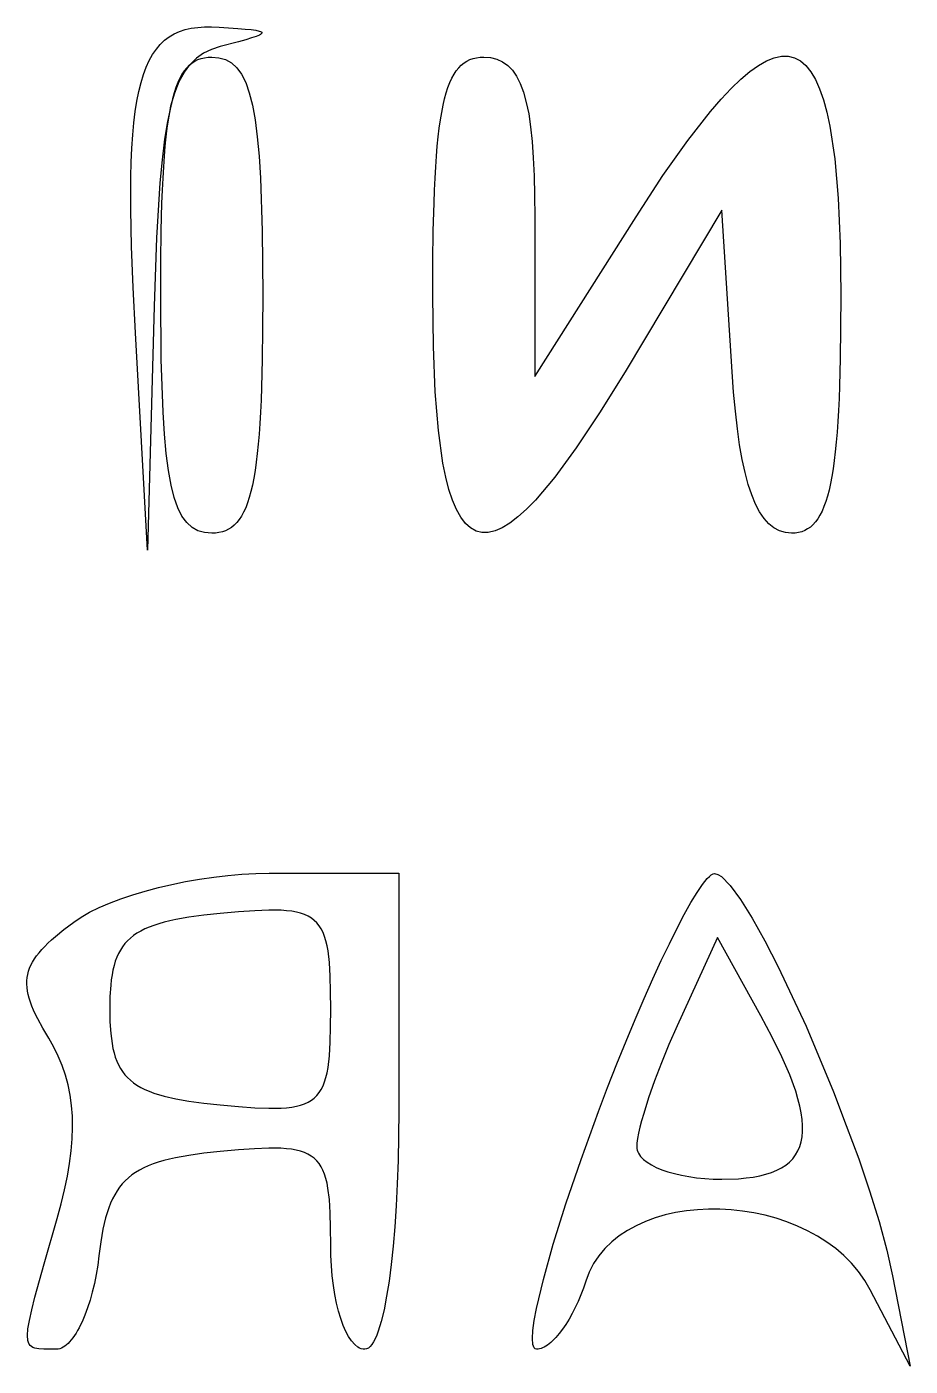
# Model space of a CAD drawing. Extents: x 70.3 to 133.4, y -81.7 to -32.
# Drawn here: x 86.263 to 87.225, y -78.116 to -76.657 of the extents above; entities that cross this region are included whole.
import ezdxf

# ---------------------------------------------------------------- set-up
doc = ezdxf.new("R2010")
doc.units = 0
doc.layers.add('BLACK', color=7, linetype='CONTINUOUS')

msp = doc.modelspace()

# ---------------------------------------------------------------- linework, layer by layer
at = {"layer": 'BLACK', "linetype": 'CONTINUOUS'}
for p, q in [((86.417906, -76.668225), (86.423335, -76.665043)), ((86.423335, -76.665043), (86.429138, -76.662447)), ((86.429138, -76.662447), (86.435325, -76.660409)), ((86.435325, -76.660409), (86.441903, -76.658902)), ((86.441903, -76.658902), (86.448878, -76.657899)), ((86.448878, -76.657899), (86.456259, -76.657373)), ((86.456259, -76.657373), (86.464053, -76.657297)), ((86.464053, -76.657297), (86.472266, -76.657643)), ((86.472266, -76.657643), (86.492564, -76.659061)), ((86.492564, -76.659061), (86.500544, -76.659738)), ((86.500544, -76.659738), (86.507081, -76.660427)), ((86.507081, -76.660427), (86.512176, -76.661155)), ((86.512176, -76.661155), (86.51583, -76.661946)), ((86.51583, -76.661946), (86.517117, -76.662373)), ((86.517292, -76.665575), (86.516065, -76.666245)), ((86.517117, -76.662373), (86.518044, -76.662825)), ((86.518161, -76.664949), (86.517292, -76.665575)), ((86.518044, -76.662825), (86.518612, -76.663306)), ((86.51867, -76.664365), (86.518161, -76.664949)), ((86.518612, -76.663306), (86.518821, -76.663818)), ((86.518821, -76.663818), (86.51867, -76.664365)), ((86.403802, -76.681552), (86.408148, -76.676452)), ((86.408148, -76.676452), (86.412847, -76.672019)), ((86.412847, -76.672019), (86.417906, -76.668225)), ((86.47343, -76.67888), (86.463911, -76.68195)), ((86.493359, -76.673574), (86.47343, -76.67888)), ((86.501181, -76.67137), (86.493359, -76.673574)), ((86.507574, -76.66943), (86.501181, -76.67137)), ((86.512536, -76.66773), (86.507574, -76.66943)), ((86.516065, -76.666245), (86.512536, -76.66773)), ((86.392812, -76.701123), (86.396142, -76.69386)), ((86.396142, -76.69386), (86.399803, -76.687346)), ((86.399803, -76.687346), (86.403802, -76.681552)), ((86.447519, -76.691431), (86.440548, -76.698227)), ((86.442667, -76.696682), (86.445808, -76.694683)), ((86.445808, -76.694683), (86.449121, -76.693089)), ((86.455291, -76.686069), (86.447519, -76.691431)), ((86.449121, -76.693089), (86.45261, -76.69188)), ((86.45261, -76.69188), (86.456279, -76.691039)), ((86.463911, -76.68195), (86.455291, -76.686069)), ((86.456279, -76.691039), (86.46013, -76.690547)), ((86.46013, -76.690547), (86.46417, -76.690388)), ((86.46417, -76.690388), (86.472061, -76.691039)), ((86.472061, -76.691039), (86.479218, -76.693089)), ((86.479218, -76.693089), (86.485672, -76.696682)), ((86.739001, -76.696682), (86.742142, -76.694683)), ((86.742142, -76.694683), (86.745455, -76.693089)), ((86.745455, -76.693089), (86.748944, -76.69188)), ((86.748944, -76.69188), (86.752612, -76.691039)), ((86.752612, -76.691039), (86.756464, -76.690547)), ((86.756464, -76.690547), (86.760503, -76.690388)), ((86.760503, -76.690388), (86.767966, -76.690914)), ((86.767966, -76.690914), (86.774806, -76.692533)), ((86.774806, -76.692533), (86.781042, -76.695307)), ((87.059668, -76.699334), (87.068533, -76.694311)), ((87.068533, -76.694311), (87.07689, -76.690963)), ((87.07689, -76.690963), (87.084747, -76.689294)), ((87.084747, -76.689294), (87.09211, -76.689306)), ((87.09211, -76.689306), (87.098989, -76.691003)), ((87.098989, -76.691003), (87.10539, -76.694388)), ((87.10539, -76.694388), (87.111322, -76.699463)), ((86.387116, -76.717999), (86.389806, -76.70916)), ((86.389806, -76.70916), (86.392812, -76.701123)), ((86.428808, -76.716892), (86.434327, -76.70665)), ((86.431743, -76.709077), (86.429402, -76.713367)), ((86.434235, -76.705282), (86.431743, -76.709077)), ((86.436885, -76.701963), (86.434235, -76.705282)), ((86.434327, -76.70665), (86.440214, -76.698679)), ((86.439694, -76.699102), (86.436885, -76.701963)), ((86.440214, -76.698679), (86.439694, -76.699102)), ((86.440214, -76.698679), (86.442667, -76.696682)), ((86.440548, -76.698227), (86.440214, -76.698679)), ((86.485672, -76.696682), (86.491455, -76.701963)), ((86.491455, -76.701963), (86.496597, -76.709077)), ((86.496597, -76.709077), (86.501129, -76.718169)), ((86.725736, -76.713367), (86.728076, -76.709077)), ((86.728076, -76.709077), (86.730569, -76.705282)), ((86.730569, -76.705282), (86.733218, -76.701963)), ((86.733218, -76.701963), (86.736027, -76.699103)), ((86.736027, -76.699103), (86.739001, -76.696682)), ((86.781042, -76.695307), (86.786693, -76.699296)), ((86.786693, -76.699296), (86.79178, -76.704563)), ((86.79178, -76.704563), (86.796321, -76.711167)), ((87.040382, -76.714396), (87.050287, -76.70603)), ((87.050287, -76.70603), (87.059668, -76.699334)), ((87.111322, -76.699463), (87.116792, -76.706231)), ((87.116792, -76.706231), (87.121809, -76.714696)), ((86.384735, -76.727668), (86.387116, -76.717999)), ((86.425164, -76.723501), (86.423258, -76.729383)), ((86.423943, -76.729146), (86.428808, -76.716892)), ((86.427211, -76.718169), (86.425164, -76.723501)), ((86.429402, -76.713367), (86.427211, -76.718169)), ((86.501129, -76.718169), (86.505082, -76.729383)), ((86.719591, -76.729383), (86.721497, -76.723502)), ((86.721497, -76.723502), (86.723544, -76.718169)), ((86.723544, -76.718169), (86.725736, -76.713367)), ((86.796321, -76.711167), (86.800337, -76.719172)), ((86.800337, -76.719172), (86.803847, -76.728638)), ((87.018969, -76.736124), (87.029945, -76.724428)), ((87.029945, -76.724428), (87.040382, -76.714396)), ((87.121809, -76.714696), (87.126379, -76.72486)), ((86.380871, -76.749601), (86.382656, -76.738193)), ((86.382656, -76.738193), (86.384735, -76.727668)), ((86.419757, -76.743345), (86.423943, -76.729146)), ((86.421488, -76.73583), (86.419852, -76.742863)), ((86.423258, -76.729383), (86.421488, -76.73583)), ((86.505082, -76.729383), (86.508488, -76.742863)), ((86.716185, -76.742863), (86.717822, -76.735831)), ((86.717822, -76.735831), (86.719591, -76.729383)), ((86.803847, -76.728638), (86.806871, -76.739626)), ((87.007445, -76.74948), (87.018969, -76.736124)), ((87.126379, -76.72486), (87.130511, -76.736726)), ((87.130511, -76.736726), (87.134213, -76.750298)), ((86.379372, -76.76192), (86.380871, -76.749601)), ((86.419681, -76.743602), (86.415975, -76.760455)), ((86.416963, -76.758755), (86.418345, -76.750499)), ((86.418345, -76.750499), (86.419757, -76.743345)), ((86.419757, -76.743345), (86.419681, -76.743602)), ((86.419852, -76.742863), (86.419757, -76.743345)), ((86.508488, -76.742863), (86.511376, -76.758755)), ((86.713297, -76.758756), (86.714678, -76.750499)), ((86.714678, -76.750499), (86.716185, -76.742863)), ((86.806871, -76.739626), (86.809428, -76.752199)), ((86.809428, -76.752199), (86.811538, -76.766416)), ((86.982725, -76.781163), (87.007445, -76.74948)), ((87.134213, -76.750298), (87.137492, -76.765579)), ((86.378152, -76.775176), (86.379372, -76.76192)), ((86.415975, -76.760455), (86.412775, -76.779895)), ((86.41456, -76.777204), (86.415703, -76.767651)), ((86.415703, -76.767651), (86.416963, -76.758755)), ((86.511376, -76.758755), (86.513779, -76.777204)), ((86.710894, -76.777204), (86.712036, -76.767651)), ((86.712036, -76.767651), (86.713297, -76.758756)), ((86.811538, -76.766416), (86.81322, -76.78234)), ((87.137492, -76.765579), (87.142813, -76.801276)), ((86.377205, -76.789397), (86.378152, -76.775176)), ((86.412775, -76.779895), (86.410033, -76.802116)), ((86.413531, -76.787432), (86.41456, -76.777204)), ((86.513779, -76.777204), (86.515728, -76.798353)), ((86.709865, -76.787432), (86.710894, -76.777204)), ((86.81322, -76.78234), (86.814494, -76.800032)), ((86.955722, -76.819454), (86.982725, -76.781163)), ((86.376521, -76.804609), (86.377205, -76.789397)), ((86.412612, -76.798353), (86.413531, -76.787432)), ((86.708945, -76.798354), (86.709865, -76.787432)), ((86.376095, -76.820841), (86.376521, -76.804609)), ((86.410033, -76.802116), (86.407699, -76.82731)), ((86.411088, -76.822349), (86.411799, -76.809986)), ((86.411799, -76.809986), (86.412612, -76.798353)), ((86.515728, -76.798353), (86.517252, -76.822349)), ((86.707421, -76.822349), (86.708132, -76.809986)), ((86.708132, -76.809986), (86.708945, -76.798354)), ((86.814494, -76.800032), (86.81538, -76.819552)), ((87.142813, -76.801276), (87.146537, -76.843843)), ((86.375918, -76.838118), (86.376095, -76.820841)), ((86.410475, -76.835458), (86.411088, -76.822349)), ((86.517252, -76.822349), (86.519154, -76.879455)), ((86.706808, -76.835459), (86.707421, -76.822349)), ((86.81538, -76.819552), (86.815897, -76.840964)), ((86.926375, -76.864327), (86.955722, -76.819454)), ((86.375983, -76.856468), (86.375918, -76.838118)), ((86.407699, -76.82731), (86.404061, -76.887384)), ((86.409956, -76.849334), (86.410475, -76.835458)), ((86.706289, -76.849334), (86.706808, -76.835459)), ((86.815897, -76.840964), (86.816066, -76.864327)), ((86.409186, -76.879455), (86.409956, -76.849334)), ((86.705519, -76.879455), (86.706289, -76.849334)), ((87.146537, -76.843843), (87.148725, -76.893303)), ((86.37681, -76.896497), (86.375983, -76.856468)), ((86.816066, -76.864327), (86.816066, -77.038267)), ((86.816066, -77.038267), (86.926375, -76.864327)), ((87.019795, -76.857076), (86.914411, -77.033024)), ((87.031085, -77.033024), (87.019795, -76.857076)), ((86.408747, -76.912855), (86.409186, -76.879455)), ((86.519154, -76.879455), (86.519732, -76.94968)), ((86.70508, -76.912855), (86.705519, -76.879455)), ((86.378516, -76.941142), (86.37681, -76.896497)), ((86.404061, -76.887384), (86.40147, -76.961656)), ((87.148725, -76.893303), (87.149441, -76.94968)), ((86.408607, -76.94968), (86.408747, -76.912855)), ((86.70494, -76.94968), (86.70508, -76.912855)), ((86.381041, -76.990622), (86.378516, -76.941142)), ((86.409186, -77.019904), (86.408607, -76.94968)), ((86.519732, -76.94968), (86.519593, -76.986504)), ((86.705605, -77.005769), (86.70494, -76.94968)), ((87.149441, -76.94968), (87.149297, -76.985784)), ((86.40147, -76.961656), (86.394333, -77.227492)), ((86.519593, -76.986504), (86.519154, -77.019904)), ((87.149297, -76.985784), (87.148846, -77.01865)), ((86.394333, -77.227492), (86.381041, -76.990622)), ((86.707641, -77.05496), (86.705605, -77.005769)), ((86.411088, -77.07701), (86.409186, -77.019904)), ((86.519154, -77.019904), (86.518384, -77.050025)), ((87.148846, -77.01865), (87.148064, -77.048403)), ((86.914411, -77.033024), (86.886744, -77.07784)), ((87.032706, -77.055357), (87.031085, -77.033024)), ((86.518384, -77.050025), (86.517865, -77.0639)), ((86.711108, -77.097278), (86.707641, -77.05496)), ((87.034605, -77.076051), (87.032706, -77.055357)), ((87.148064, -77.048403), (87.14754, -77.062151)), ((86.517865, -77.0639), (86.517252, -77.07701)), ((87.14754, -77.062151), (87.146924, -77.075167)), ((86.412612, -77.101005), (86.411088, -77.07701)), ((86.517252, -77.07701), (86.516541, -77.089372)), ((86.886744, -77.07784), (86.861307, -77.116101)), ((87.03679, -77.095133), (87.034605, -77.076051)), ((87.146212, -77.087468), (87.1454, -77.09907)), ((87.146924, -77.075167), (87.146212, -77.087468)), ((86.41456, -77.122154), (86.412612, -77.101005)), ((86.515728, -77.101005), (86.514808, -77.111926)), ((86.516541, -77.089372), (86.515728, -77.101005)), ((86.716069, -77.132746), (86.711108, -77.097278)), ((87.039272, -77.11263), (87.03679, -77.095133)), ((87.1454, -77.09907), (87.144487, -77.109986)), ((86.514808, -77.111926), (86.513779, -77.122154)), ((86.861307, -77.116101), (86.838039, -77.147781)), ((87.042062, -77.12857), (87.039272, -77.11263)), ((87.144487, -77.109986), (87.143467, -77.120235)), ((86.416963, -77.140603), (86.41456, -77.122154)), ((86.512637, -77.131707), (86.511376, -77.140603)), ((86.513779, -77.122154), (86.512637, -77.131707)), ((86.719128, -77.14792), (86.716069, -77.132746)), ((87.045169, -77.14298), (87.042062, -77.12857)), ((87.142339, -77.129831), (87.141098, -77.138789)), ((87.143467, -77.120235), (87.142339, -77.129831)), ((86.419852, -77.156495), (86.416963, -77.140603)), ((86.511376, -77.140603), (86.509995, -77.14886)), ((87.048603, -77.155888), (87.045169, -77.14298)), ((87.139743, -77.147126), (87.138268, -77.154857)), ((87.141098, -77.138789), (87.139743, -77.147126)), ((86.423258, -77.169976), (86.419852, -77.156495)), ((86.508488, -77.156495), (86.506851, -77.163528)), ((86.509995, -77.14886), (86.508488, -77.156495)), ((86.722584, -77.16139), (86.719128, -77.14792)), ((86.726444, -77.173161), (86.722584, -77.16139)), ((86.838039, -77.147781), (86.816877, -77.172856)), ((87.052375, -77.167321), (87.048603, -77.155888)), ((87.136672, -77.161998), (87.134951, -77.168565)), ((87.138268, -77.154857), (87.136672, -77.161998)), ((86.427211, -77.18119), (86.423258, -77.169976)), ((86.503176, -77.175857), (86.501129, -77.18119)), ((86.505082, -77.169976), (86.503176, -77.175857)), ((86.506851, -77.163528), (86.505082, -77.169976)), ((86.730716, -77.183234), (86.726444, -77.173161)), ((86.816877, -77.172856), (86.807067, -77.182909)), ((87.056494, -77.177307), (87.052375, -77.167321)), ((87.133101, -77.174573), (87.13112, -77.180038)), ((87.134951, -77.168565), (87.133101, -77.174573)), ((86.431743, -77.190281), (86.427211, -77.18119)), ((86.436885, -77.197395), (86.431743, -77.190281)), ((86.496597, -77.190281), (86.494104, -77.194077)), ((86.498937, -77.185992), (86.496597, -77.190281)), ((86.501129, -77.18119), (86.498937, -77.185992)), ((86.735407, -77.191613), (86.730716, -77.183234)), ((86.797761, -77.191302), (86.788951, -77.198031)), ((86.807067, -77.182909), (86.797761, -77.191302)), ((87.060971, -77.185872), (87.056494, -77.177307)), ((87.065816, -77.193044), (87.060971, -77.185872)), ((87.126751, -77.189401), (87.124355, -77.193331)), ((87.129004, -77.184976), (87.126751, -77.189401)), ((87.13112, -77.180038), (87.129004, -77.184976)), ((86.442667, -77.202677), (86.436885, -77.197395)), ((86.449121, -77.20627), (86.442667, -77.202677)), ((86.482531, -77.204675), (86.479218, -77.20627)), ((86.485672, -77.202677), (86.482531, -77.204675)), ((86.488646, -77.200256), (86.485672, -77.202677)), ((86.491455, -77.197395), (86.488646, -77.200256)), ((86.494104, -77.194077), (86.491455, -77.197395)), ((86.740525, -77.198302), (86.735407, -77.191613)), ((86.746077, -77.203302), (86.740525, -77.198302)), ((86.752072, -77.206618), (86.746077, -77.203302)), ((86.780629, -77.203093), (86.772788, -77.206486)), ((86.788951, -77.198031), (86.780629, -77.203093)), ((87.071038, -77.198851), (87.065816, -77.193044)), ((87.076648, -77.203319), (87.071038, -77.198851)), ((87.082657, -77.206477), (87.076648, -77.203319)), ((87.113297, -77.204405), (87.110147, -77.206091)), ((87.11629, -77.202302), (87.113297, -77.204405)), ((87.119128, -77.199766), (87.11629, -77.202302)), ((87.121816, -77.196781), (87.119128, -77.199766)), ((87.124355, -77.193331), (87.121816, -77.196781)), ((86.456279, -77.20832), (86.449121, -77.20627)), ((86.46417, -77.208971), (86.456279, -77.20832)), ((86.468209, -77.208811), (86.46417, -77.208971)), ((86.472061, -77.20832), (86.468209, -77.208811)), ((86.475729, -77.207479), (86.472061, -77.20832)), ((86.479218, -77.20627), (86.475729, -77.207479)), ((86.758517, -77.208252), (86.752072, -77.206618)), ((86.76542, -77.208207), (86.758517, -77.208252)), ((86.772788, -77.206486), (86.76542, -77.208207)), ((87.089073, -77.208352), (87.082657, -77.206477)), ((87.095908, -77.208971), (87.089073, -77.208352)), ((87.09972, -77.208799), (87.095908, -77.208971)), ((87.103362, -77.208272), (87.09972, -77.208799)), ((87.106837, -77.207374), (87.103362, -77.208272)), ((87.110147, -77.206091), (87.106837, -77.207374)), ((86.450993, -77.585846), (86.466357, -77.583594)), ((86.466357, -77.583594), (86.48173, -77.581795)), ((86.48173, -77.581795), (86.497003, -77.580476)), ((86.497003, -77.580476), (86.512067, -77.579665)), ((86.512067, -77.579665), (86.526812, -77.579388)), ((86.526812, -77.579388), (86.667899, -77.579388)), ((86.667899, -77.579388), (86.667899, -77.727554)), ((86.998826, -77.591687), (87.004018, -77.585238)), ((87.004018, -77.585238), (87.006307, -77.582928)), ((87.006307, -77.582928), (87.008381, -77.581251)), ((87.008381, -77.581251), (87.010232, -77.580223)), ((87.010232, -77.580223), (87.011851, -77.579861)), ((87.011851, -77.579861), (87.015371, -77.580671)), ((87.015371, -77.580671), (87.019428, -77.58315)), ((87.019428, -77.58315), (87.028998, -77.592782)), ((86.378132, -77.602943), (86.391813, -77.598837)), ((86.391813, -77.598837), (86.406048, -77.595046)), ((86.406048, -77.595046), (86.42073, -77.5916)), ((86.42073, -77.5916), (86.435748, -77.588524)), ((86.435748, -77.588524), (86.450993, -77.585846)), ((86.992869, -77.600466), (86.998826, -77.591687)), ((87.028998, -77.592782), (87.040264, -77.608085)), ((86.341514, -77.616887), (86.352874, -77.611996)), ((86.352874, -77.611996), (86.365116, -77.607339)), ((86.365116, -77.607339), (86.378132, -77.602943)), ((86.978923, -77.624482), (86.986213, -77.611442)), ((86.986213, -77.611442), (86.992869, -77.600466)), ((87.040264, -77.608085), (87.052929, -77.62839)), ((86.313823, -77.632694), (86.321879, -77.627264)), ((86.321879, -77.627264), (86.331146, -77.621986)), ((86.331146, -77.621986), (86.341514, -77.616887)), ((86.439368, -77.627432), (86.424956, -77.62993)), ((86.455496, -77.625262), (86.439368, -77.627432)), ((86.47343, -77.623343), (86.455496, -77.625262)), ((86.493342, -77.621533), (86.47343, -77.623343)), ((86.510939, -77.620259), (86.493342, -77.621533)), ((86.526362, -77.619642), (86.510939, -77.620259)), ((86.539755, -77.619807), (86.526362, -77.619642)), ((86.545734, -77.620221), (86.539755, -77.619807)), ((86.551258, -77.620877), (86.545734, -77.620221)), ((86.556346, -77.621789), (86.551258, -77.620877)), ((86.561015, -77.622974), (86.556346, -77.621789)), ((86.565283, -77.624446), (86.561015, -77.622974)), ((86.569167, -77.626222), (86.565283, -77.624446)), ((86.572687, -77.628316), (86.569167, -77.626222)), ((86.575858, -77.630744), (86.572687, -77.628316)), ((86.971063, -77.639453), (86.978923, -77.624482)), ((87.052929, -77.62839), (87.066696, -77.653026)), ((86.293854, -77.648419), (86.303196, -77.640789)), ((86.303196, -77.640789), (86.313823, -77.632694)), ((86.386736, -77.64238), (86.382678, -77.644758)), ((86.391121, -77.640171), (86.386736, -77.64238)), ((86.395846, -77.638122), (86.391121, -77.640171)), ((86.400922, -77.636222), (86.395846, -77.638122)), ((86.406359, -77.634463), (86.400922, -77.636222)), ((86.41217, -77.632834), (86.406359, -77.634463)), ((86.418365, -77.631327), (86.41217, -77.632834)), ((86.424956, -77.62993), (86.418365, -77.631327)), ((86.578699, -77.633521), (86.575858, -77.630744)), ((86.581228, -77.636662), (86.578699, -77.633521)), ((86.583463, -77.640184), (86.581228, -77.636662)), ((86.585421, -77.644101), (86.583463, -77.640184)), ((86.962698, -77.656222), (86.971063, -77.639453)), ((86.282205, -77.659197), (86.285776, -77.655677)), ((86.285776, -77.655677), (86.289658, -77.652089)), ((86.289658, -77.652089), (86.293854, -77.648419)), ((86.36951, -77.656158), (86.366926, -77.659528)), ((86.372365, -77.653006), (86.36951, -77.656158)), ((86.375504, -77.650061), (86.372365, -77.653006)), ((86.378938, -77.647315), (86.375504, -77.650061)), ((86.382678, -77.644758), (86.378938, -77.647315)), ((86.587121, -77.648429), (86.585421, -77.644101)), ((86.588579, -77.653184), (86.587121, -77.648429)), ((86.589814, -77.65838), (86.588579, -77.653184)), ((86.953893, -77.674656), (86.962698, -77.656222)), ((87.015015, -77.649411), (86.971103, -77.745788)), ((87.062395, -77.734785), (87.015015, -77.649411)), ((87.066696, -77.653026), (87.081269, -77.681322)), ((86.268924, -77.676168), (86.270979, -77.672818)), ((86.270979, -77.672818), (86.273331, -77.669457)), ((86.273331, -77.669457), (86.275985, -77.666075)), ((86.275985, -77.666075), (86.278942, -77.662659)), ((86.278942, -77.662659), (86.282205, -77.659197)), ((86.3607, -77.671041), (86.359094, -77.675378)), ((86.362533, -77.666959), (86.3607, -77.671041)), ((86.364605, -77.663125), (86.362533, -77.666959)), ((86.366926, -77.659528), (86.364605, -77.663125)), ((86.590844, -77.664032), (86.589814, -77.65838)), ((86.592357, -77.676771), (86.590844, -77.664032)), ((86.263637, -77.6897), (86.264524, -77.686274)), ((86.264524, -77.686274), (86.265699, -77.682884)), ((86.265699, -77.682884), (86.267165, -77.679519)), ((86.267165, -77.679519), (86.268924, -77.676168)), ((86.356522, -77.684862), (86.355532, -77.690027)), ((86.357705, -77.679982), (86.356522, -77.684862)), ((86.359094, -77.675378), (86.357705, -77.679982)), ((86.593262, -77.691522), (86.592357, -77.676771)), ((86.944713, -77.694623), (86.953893, -77.674656)), ((87.081269, -77.681322), (87.11164, -77.746211)), ((86.262679, -77.700319), (86.262717, -77.696711)), ((86.262919, -77.704011), (86.262679, -77.700319)), ((86.262717, -77.696711), (86.263036, -77.693175)), ((86.263036, -77.693175), (86.263637, -77.6897)), ((86.354091, -77.701252), (86.353292, -77.713735)), ((86.354726, -77.695487), (86.354091, -77.701252)), ((86.355532, -77.690027), (86.354726, -77.695487)), ((86.593701, -77.708408), (86.593262, -77.691522)), ((86.935222, -77.715988), (86.944713, -77.694623)), ((86.263434, -77.707799), (86.262919, -77.704011)), ((86.264223, -77.711694), (86.263434, -77.707799)), ((86.265281, -77.715709), (86.264223, -77.711694)), ((86.266607, -77.719855), (86.265281, -77.715709)), ((86.353292, -77.713735), (86.353045, -77.727554)), ((86.593816, -77.727554), (86.593701, -77.708408)), ((86.925486, -77.73862), (86.935222, -77.715988)), ((86.268198, -77.724143), (86.266607, -77.719855)), ((86.270052, -77.728587), (86.268198, -77.724143)), ((86.272166, -77.733197), (86.270052, -77.728587)), ((86.353045, -77.727554), (86.353292, -77.741373)), ((86.593701, -77.7467), (86.593816, -77.727554)), ((86.667899, -77.727554), (86.667899, -77.838679)), ((86.274538, -77.737985), (86.272166, -77.733197)), ((86.280044, -77.748144), (86.274538, -77.737985)), ((86.353292, -77.741373), (86.354091, -77.753857)), ((86.915569, -77.762385), (86.925486, -77.73862)), ((86.971103, -77.745788), (86.962282, -77.765869)), ((87.074824, -77.758016), (87.062395, -77.734785)), ((86.286549, -77.759158), (86.280044, -77.748144)), ((86.292115, -77.768913), (86.286549, -77.759158)), ((86.354091, -77.753857), (86.355532, -77.765082)), ((86.593262, -77.763587), (86.593701, -77.7467)), ((87.08529, -77.779423), (87.074824, -77.758016)), ((87.11164, -77.746211), (87.141668, -77.817695)), ((86.297009, -77.778849), (86.292115, -77.768913)), ((86.355532, -77.765082), (86.356522, -77.770247)), ((86.356522, -77.770247), (86.357705, -77.775127)), ((86.592357, -77.778338), (86.593262, -77.763587)), ((86.905536, -77.787151), (86.915569, -77.762385)), ((86.962282, -77.765869), (86.954052, -77.785995)), ((86.301232, -77.788999), (86.297009, -77.778849)), ((86.304786, -77.799396), (86.301232, -77.788999)), ((86.357705, -77.775127), (86.359094, -77.77973)), ((86.359094, -77.77973), (86.3607, -77.784068)), ((86.3607, -77.784068), (86.362533, -77.788149)), ((86.362533, -77.788149), (86.364605, -77.791983)), ((86.590844, -77.791076), (86.592357, -77.778338)), ((86.895453, -77.812784), (86.905536, -77.787151)), ((86.954052, -77.785995), (86.946595, -77.805626)), ((87.093784, -77.799052), (87.08529, -77.779423)), ((86.307672, -77.810074), (86.304786, -77.799396)), ((86.364605, -77.791983), (86.366926, -77.795581)), ((86.366926, -77.795581), (86.36951, -77.798951)), ((86.36951, -77.798951), (86.372365, -77.802103)), ((86.372365, -77.802103), (86.375504, -77.805047)), ((86.587121, -77.806679), (86.588579, -77.801925)), ((86.588579, -77.801925), (86.589814, -77.796729)), ((86.589814, -77.796729), (86.590844, -77.791076)), ((87.100294, -77.816947), (87.093784, -77.799052)), ((86.309892, -77.821066), (86.307672, -77.810074)), ((86.375504, -77.805047), (86.378938, -77.807793)), ((86.378938, -77.807793), (86.382678, -77.81035)), ((86.382678, -77.81035), (86.386736, -77.812729)), ((86.386736, -77.812729), (86.391121, -77.814938)), ((86.391121, -77.814938), (86.395846, -77.816987)), ((86.395846, -77.816987), (86.400922, -77.818886)), ((86.578699, -77.821588), (86.581228, -77.818446)), ((86.581228, -77.818446), (86.583463, -77.814924)), ((86.583463, -77.814924), (86.585421, -77.811007)), ((86.585421, -77.811007), (86.587121, -77.806679)), ((86.885383, -77.839152), (86.895453, -77.812784)), ((86.946595, -77.805626), (86.94009, -77.824223)), ((87.102802, -77.825259), (87.100294, -77.816947)), ((87.141668, -77.817695), (87.155451, -77.854395)), ((86.311448, -77.832406), (86.309892, -77.821066)), ((86.312341, -77.844128), (86.311448, -77.832406)), ((86.400922, -77.818886), (86.41217, -77.822274)), ((86.41217, -77.822274), (86.424956, -77.825179)), ((86.424956, -77.825179), (86.439368, -77.827677)), ((86.439368, -77.827677), (86.455496, -77.829847)), ((86.455496, -77.829847), (86.47343, -77.831766)), ((86.47343, -77.831766), (86.493342, -77.833576)), ((86.551258, -77.834232), (86.556346, -77.833319)), ((86.556346, -77.833319), (86.561015, -77.832134)), ((86.561015, -77.832134), (86.565283, -77.830662)), ((86.565283, -77.830662), (86.569167, -77.828887)), ((86.569167, -77.828887), (86.572687, -77.826793)), ((86.572687, -77.826793), (86.575858, -77.824365)), ((86.575858, -77.824365), (86.578699, -77.821588)), ((86.94009, -77.824223), (86.934717, -77.841245)), ((87.10481, -77.833154), (87.102802, -77.825259)), ((87.106317, -77.840638), (87.10481, -77.833154)), ((86.312573, -77.856264), (86.312341, -77.844128)), ((86.493342, -77.833576), (86.510939, -77.83485)), ((86.510939, -77.83485), (86.526362, -77.835466)), ((86.526362, -77.835466), (86.539755, -77.835301)), ((86.539755, -77.835301), (86.545734, -77.834887)), ((86.545734, -77.834887), (86.551258, -77.834232)), ((86.6679, -77.838679), (86.667716, -77.866008)), ((86.667899, -77.838679), (86.6679, -77.838679)), ((86.866437, -77.891143), (86.885383, -77.839152)), ((86.934717, -77.841245), (86.932511, -77.848997)), ((87.107321, -77.847716), (87.106317, -77.840638)), ((87.107821, -77.854395), (87.107321, -77.847716)), ((86.312144, -77.868848), (86.312573, -77.856264)), ((86.929173, -77.862645), (86.928087, -77.868406)), ((86.930656, -77.856153), (86.929173, -77.862645)), ((86.932511, -77.848997), (86.930656, -77.856153)), ((87.107304, -77.866575), (87.107816, -77.860679)), ((87.107816, -77.860679), (87.107821, -77.854395)), ((87.155451, -77.854395), (87.168976, -77.890408)), ((86.311058, -77.881914), (86.312144, -77.868848)), ((86.667716, -77.866008), (86.667176, -77.89236)), ((86.927418, -77.873368), (86.927191, -77.877463)), ((86.928087, -77.868406), (86.927418, -77.873368)), ((87.102716, -77.881987), (87.104755, -77.877223)), ((87.104755, -77.877223), (87.106284, -77.872088)), ((87.106284, -77.872088), (87.107304, -77.866575)), ((86.309315, -77.895495), (86.311058, -77.881914)), ((86.41815, -77.890903), (86.411845, -77.892508)), ((86.424828, -77.889424), (86.41815, -77.890903)), ((86.439356, -77.886806), (86.424828, -77.889424)), ((86.455525, -77.88457), (86.439356, -77.886806)), ((86.473432, -77.882635), (86.455525, -77.88457)), ((86.493266, -77.880835), (86.473432, -77.882635)), ((86.510804, -77.879571), (86.493266, -77.880835)), ((86.526186, -77.878961), (86.510804, -77.879571)), ((86.539554, -77.879124), (86.526186, -77.878961)), ((86.545527, -77.879532), (86.539554, -77.879124)), ((86.551048, -77.880178), (86.545527, -77.879532)), ((86.556135, -77.881076), (86.551048, -77.880178)), ((86.560806, -77.882241), (86.556135, -77.881076)), ((86.565079, -77.883689), (86.560806, -77.882241)), ((86.56897, -77.885433), (86.565079, -77.883689)), ((86.572498, -77.887489), (86.56897, -77.885433)), ((86.57568, -77.889872), (86.572498, -77.887489)), ((86.578533, -77.892596), (86.57568, -77.889872)), ((86.849947, -77.939647), (86.866437, -77.891143)), ((86.927191, -77.877463), (86.927312, -77.879273)), ((86.927312, -77.879273), (86.927671, -77.881059)), ((86.927671, -77.881059), (86.928263, -77.88282)), ((86.928263, -77.88282), (86.929081, -77.884554)), ((86.929081, -77.884554), (86.930119, -77.886258)), ((86.930119, -77.886258), (86.931372, -77.88793)), ((86.931372, -77.88793), (86.934498, -77.891169)), ((86.934498, -77.891169), (86.93841, -77.894253)), ((87.09352, -77.894102), (87.097099, -77.89042)), ((87.097099, -77.89042), (87.100164, -77.886384)), ((87.100164, -77.886384), (87.102716, -77.881987)), ((87.168976, -77.890408), (87.180868, -77.925549)), ((86.306917, -77.909624), (86.309315, -77.895495)), ((86.381197, -77.905388), (86.377172, -77.908173)), ((86.385511, -77.902803), (86.381197, -77.905388)), ((86.390126, -77.900407), (86.385511, -77.902803)), ((86.395055, -77.89819), (86.390126, -77.900407)), ((86.40031, -77.896142), (86.395055, -77.89819)), ((86.405903, -77.894251), (86.40031, -77.896142)), ((86.411845, -77.892508), (86.405903, -77.894251)), ((86.581076, -77.895676), (86.578533, -77.892596)), ((86.583324, -77.899127), (86.581076, -77.895676)), ((86.585297, -77.902964), (86.583324, -77.899127)), ((86.587011, -77.907202), (86.585297, -77.902964)), ((86.667176, -77.89236), (86.666295, -77.917628)), ((86.93841, -77.894253), (86.943062, -77.897164)), ((86.943062, -77.897164), (86.948405, -77.899883)), ((86.948405, -77.899883), (86.954393, -77.902393)), ((86.954393, -77.902393), (86.960978, -77.904676)), ((86.960978, -77.904676), (86.968112, -77.906713)), ((87.067855, -77.907378), (87.074028, -77.905388)), ((87.074028, -77.905388), (87.07968, -77.903071)), ((87.07968, -77.903071), (87.084811, -77.900421)), ((87.084811, -77.900421), (87.089424, -77.897433)), ((87.089424, -77.897433), (87.09352, -77.894102)), ((86.303866, -77.924336), (86.306917, -77.909624)), ((86.366714, -77.917828), (86.363727, -77.921514)), ((86.369943, -77.914382), (86.366714, -77.917828)), ((86.373425, -77.911167), (86.369943, -77.914382)), ((86.377172, -77.908173), (86.373425, -77.911167)), ((86.588485, -77.911855), (86.587011, -77.907202)), ((86.589734, -77.916939), (86.588485, -77.911855)), ((86.590778, -77.922467), (86.589734, -77.916939)), ((86.666295, -77.917628), (86.665089, -77.941701)), ((86.968112, -77.906713), (86.975748, -77.908486)), ((86.975748, -77.908486), (86.983838, -77.909977)), ((86.983838, -77.909977), (86.992336, -77.911168)), ((86.992336, -77.911168), (87.001192, -77.912042)), ((87.001192, -77.912042), (87.010361, -77.912579)), ((87.010361, -77.912579), (87.019795, -77.912762)), ((87.019795, -77.912762), (87.037923, -77.912179)), ((87.037923, -77.912179), (87.046195, -77.911441)), ((87.046195, -77.911441), (87.05394, -77.910399)), ((87.05394, -77.910399), (87.06116, -77.909047)), ((87.06116, -77.909047), (87.067855, -77.907378)), ((86.300163, -77.939662), (86.303866, -77.924336)), ((86.356089, -77.934125), (86.353945, -77.93888)), ((86.358426, -77.929653), (86.356089, -77.934125)), ((86.360968, -77.925453), (86.358426, -77.929653)), ((86.363727, -77.921514), (86.360968, -77.925453)), ((86.592318, -77.934919), (86.590778, -77.922467)), ((86.593245, -77.949329), (86.592318, -77.934919)), ((87.180868, -77.925549), (87.191189, -77.958986)), ((86.29581, -77.955638), (86.300163, -77.939662)), ((86.350187, -77.949279), (86.348548, -77.954944)), ((86.351982, -77.943928), (86.350187, -77.949279)), ((86.353945, -77.93888), (86.351982, -77.943928)), ((86.593698, -77.965816), (86.593245, -77.949329)), ((86.665089, -77.941701), (86.663572, -77.964472)), ((86.836191, -77.9836), (86.849947, -77.939647)), ((86.969532, -77.949136), (86.958136, -77.951708)), ((86.981248, -77.94722), (86.969532, -77.949136)), ((86.99322, -77.94596), (86.981248, -77.94722)), ((87.005386, -77.945352), (86.99322, -77.94596)), ((87.017684, -77.945396), (87.005386, -77.945352)), ((87.030052, -77.946089), (87.017684, -77.945396)), ((87.042428, -77.94743), (87.030052, -77.946089)), ((87.054749, -77.949416), (87.042428, -77.94743)), ((87.066952, -77.952047), (87.054749, -77.949416)), ((86.281692, -78.004827), (86.29581, -77.955638)), ((86.348548, -77.954944), (86.345692, -77.967258)), ((86.663572, -77.964472), (86.661761, -77.985833)), ((86.926482, -77.963385), (86.916983, -77.968603)), ((86.936548, -77.958831), (86.926482, -77.963385)), ((86.94712, -77.954939), (86.936548, -77.958831)), ((86.958136, -77.951708), (86.94712, -77.954939)), ((87.078976, -77.955319), (87.066952, -77.952047)), ((87.090759, -77.959231), (87.078976, -77.955319)), ((87.102237, -77.963781), (87.090759, -77.959231)), ((87.11335, -77.968968), (87.102237, -77.963781)), ((87.191189, -77.958986), (87.199642, -77.990048)), ((86.345692, -77.967258), (86.343317, -77.98095)), ((86.593818, -77.984499), (86.593698, -77.965816)), ((86.908115, -77.974488), (86.899939, -77.98104)), ((86.916983, -77.968603), (86.908115, -77.974488)), ((87.124034, -77.974789), (87.11335, -77.968968)), ((87.134227, -77.981243), (87.124034, -77.974789)), ((86.343317, -77.98095), (86.341326, -77.996106)), ((86.59401, -77.996058), (86.593818, -77.984499)), ((86.661761, -77.985833), (86.65967, -78.005674)), ((86.825443, -78.021943), (86.836191, -77.9836)), ((86.892518, -77.988263), (86.885915, -77.996157)), ((86.899939, -77.98104), (86.892518, -77.988263)), ((87.143867, -77.988328), (87.134227, -77.981243)), ((87.152892, -77.996042), (87.143867, -77.988328)), ((87.199642, -77.990048), (87.20593, -78.018064)), ((86.271601, -78.041169), (86.281692, -78.004827)), ((86.339953, -78.006483), (86.338266, -78.016569)), ((86.341326, -77.996106), (86.339953, -78.006483)), ((86.594573, -78.007293), (86.59401, -77.996058)), ((86.59549, -78.018146), (86.594573, -78.007293)), ((86.65967, -78.005674), (86.657316, -78.023887)), ((86.88019, -78.004724), (86.875407, -78.013968)), ((86.885915, -77.996157), (86.88019, -78.004724)), ((87.161239, -78.004383), (87.152892, -77.996042)), ((87.168846, -78.013348), (87.161239, -78.004383)), ((86.338266, -78.016569), (86.336289, -78.026311)), ((86.59674, -78.028558), (86.59549, -78.018146)), ((86.817981, -78.053613), (86.825443, -78.021943)), ((86.875407, -78.013968), (86.871628, -78.023888)), ((87.175651, -78.022938), (87.168846, -78.013348)), ((87.181592, -78.033148), (87.175651, -78.022938)), ((87.20593, -78.018064), (87.225063, -78.116492)), ((86.334047, -78.035658), (86.331562, -78.044558)), ((86.336289, -78.026311), (86.334047, -78.035658)), ((86.598305, -78.038472), (86.59674, -78.028558)), ((86.657316, -78.023887), (86.654714, -78.040364)), ((86.869077, -78.031435), (86.866292, -78.03877)), ((86.871628, -78.023888), (86.869077, -78.031435)), ((87.225063, -78.116492), (87.181592, -78.033148)), ((86.268062, -78.055128), (86.271601, -78.041169)), ((86.331562, -78.044558), (86.328858, -78.052957)), ((86.600165, -78.047828), (86.598305, -78.038472)), ((86.602302, -78.05657), (86.600165, -78.047828)), ((86.654714, -78.040364), (86.65188, -78.054997)), ((86.863299, -78.045855), (86.860127, -78.052653)), ((86.866292, -78.03877), (86.863299, -78.045855)), ((86.263992, -78.075833), (86.265526, -78.066602)), ((86.265526, -78.066602), (86.268062, -78.055128)), ((86.324445, -78.064505), (86.322891, -78.068048)), ((86.32596, -78.060805), (86.324445, -78.064505)), ((86.327432, -78.056953), (86.32596, -78.060805)), ((86.328858, -78.052957), (86.327432, -78.056953)), ((86.604697, -78.064638), (86.602302, -78.05657)), ((86.607331, -78.071976), (86.604697, -78.064638)), ((86.65188, -78.054997), (86.648828, -78.067675)), ((86.814079, -78.077549), (86.815567, -78.066614)), ((86.815567, -78.066614), (86.817981, -78.053613)), ((86.853355, -78.065234), (86.84981, -78.070942)), ((86.856804, -78.059125), (86.853355, -78.065234)), ((86.860127, -78.052653), (86.856804, -78.059125)), ((86.263457, -78.083064), (86.263992, -78.075833)), ((86.316333, -78.080513), (86.314624, -78.083169)), ((86.318018, -78.077665), (86.316333, -78.080513)), ((86.319674, -78.074635), (86.318018, -78.077665)), ((86.321299, -78.071427), (86.319674, -78.074635)), ((86.322891, -78.068048), (86.321299, -78.071427)), ((86.610185, -78.078523), (86.607331, -78.071976)), ((86.613239, -78.084223), (86.610185, -78.078523)), ((86.645575, -78.078292), (86.643878, -78.082794)), ((86.648828, -78.067675), (86.645575, -78.078292)), ((86.81355, -78.086285), (86.814079, -78.077549)), ((86.842537, -78.081), (86.840702, -78.083204)), ((86.846195, -78.076209), (86.842537, -78.081)), ((86.84981, -78.070942), (86.846195, -78.076209)), ((86.263922, -78.088536), (86.263457, -78.083064)), ((86.264528, -78.090689), (86.263922, -78.088536)), ((86.265383, -78.092493), (86.264528, -78.090689)), ((86.266488, -78.093979), (86.265383, -78.092493)), ((86.267841, -78.095176), (86.266488, -78.093979)), ((86.269443, -78.096116), (86.267841, -78.095176)), ((86.271294, -78.096829), (86.269443, -78.096116)), ((86.30221, -78.095892), (86.300408, -78.096792)), ((86.304011, -78.094749), (86.30221, -78.095892)), ((86.305808, -78.093371), (86.304011, -78.094749)), ((86.307597, -78.091764), (86.305808, -78.093371)), ((86.309377, -78.089933), (86.307597, -78.091764)), ((86.311143, -78.087886), (86.309377, -78.089933)), ((86.312893, -78.085629), (86.311143, -78.087886)), ((86.314624, -78.083169), (86.312893, -78.085629)), ((86.616475, -78.089017), (86.613239, -78.084223)), ((86.619874, -78.092847), (86.616475, -78.089017)), ((86.623417, -78.095655), (86.619874, -78.092847)), ((86.625236, -78.096657), (86.623417, -78.095655)), ((86.636663, -78.095102), (86.634762, -78.096687)), ((86.638527, -78.092907), (86.636663, -78.095102)), ((86.640352, -78.090114), (86.638527, -78.092907)), ((86.642136, -78.086739), (86.640352, -78.090114)), ((86.643878, -78.082794), (86.642136, -78.086739)), ((86.814015, -78.092689), (86.81355, -78.086285)), ((86.815508, -78.096629), (86.814015, -78.092689)), ((86.826295, -78.095629), (86.824581, -78.096459)), ((86.828037, -78.094626), (86.826295, -78.095629)), ((86.829802, -78.093457), (86.828037, -78.094626)), ((86.831588, -78.092126), (86.829802, -78.093457)), ((86.83339, -78.090637), (86.831588, -78.092126)), ((86.835207, -78.088996), (86.83339, -78.090637)), ((86.837033, -78.087207), (86.835207, -78.088996)), ((86.838866, -78.085274), (86.837033, -78.087207)), ((86.840702, -78.083204), (86.838866, -78.085274)), ((86.27574, -78.097692), (86.271294, -78.096829)), ((86.281178, -78.098008), (86.27574, -78.097692)), ((86.295025, -78.097971), (86.281178, -78.098008)), ((86.296812, -78.097838), (86.295025, -78.097971)), ((86.298608, -78.097442), (86.296812, -78.097838)), ((86.300408, -78.096792), (86.298608, -78.097442)), ((86.627085, -78.097382), (86.625236, -78.096657)), ((86.628959, -78.097822), (86.627085, -78.097382)), ((86.630858, -78.097971), (86.628959, -78.097822)), ((86.632827, -78.097647), (86.630858, -78.097971)), ((86.634762, -78.096687), (86.632827, -78.097647)), ((86.816651, -78.097633), (86.815508, -78.096629)), ((86.818065, -78.097971), (86.816651, -78.097633)), ((86.819636, -78.097874), (86.818065, -78.097971)), ((86.821248, -78.097587), (86.819636, -78.097874)), ((86.822897, -78.097114), (86.821248, -78.097587)), ((86.824581, -78.096459), (86.822897, -78.097114))]:
    msp.add_line(p, q, dxfattribs=at)

doc.saveas('drawing.dxf')
